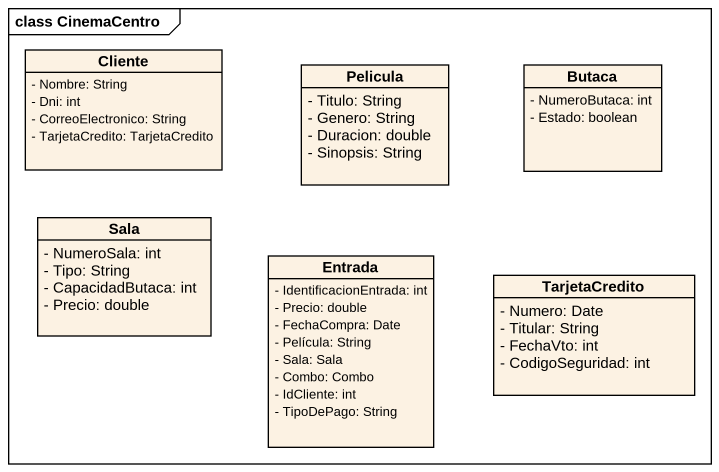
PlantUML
@startuml
mainframe class CinemaCentro
hide circle
hide empty members
skinparam classAttributeIconSize 0
class Cliente {
  - Nombre: String
  - Dni: int
  - CorreoElectronico: String
  - TarjetaCredito: TarjetaCredito
}
class Pelicula {
  - Titulo: String
  - Genero: String
  - Duracion: double
  - Sinopsis: String
}
class Butaca {
  - NumeroButaca: int
  - Estado: boolean
}
class Sala {
  - NumeroSala: int
  - Tipo: String
  - CapacidadButaca: int
  - Precio: double
}
class Entrada {
  - IdentificacionEntrada: int
  - Precio: double
  - FechaCompra: Date
  - Película: String
  - Sala: Sala
  - Combo: Combo
  - IdCliente: int
  - TipoDePago: String
}
class TarjetaCredito {
  - Numero: Date
  - Titular: String
  - FechaVto: int
  - CodigoSeguridad: int
}
@enduml
